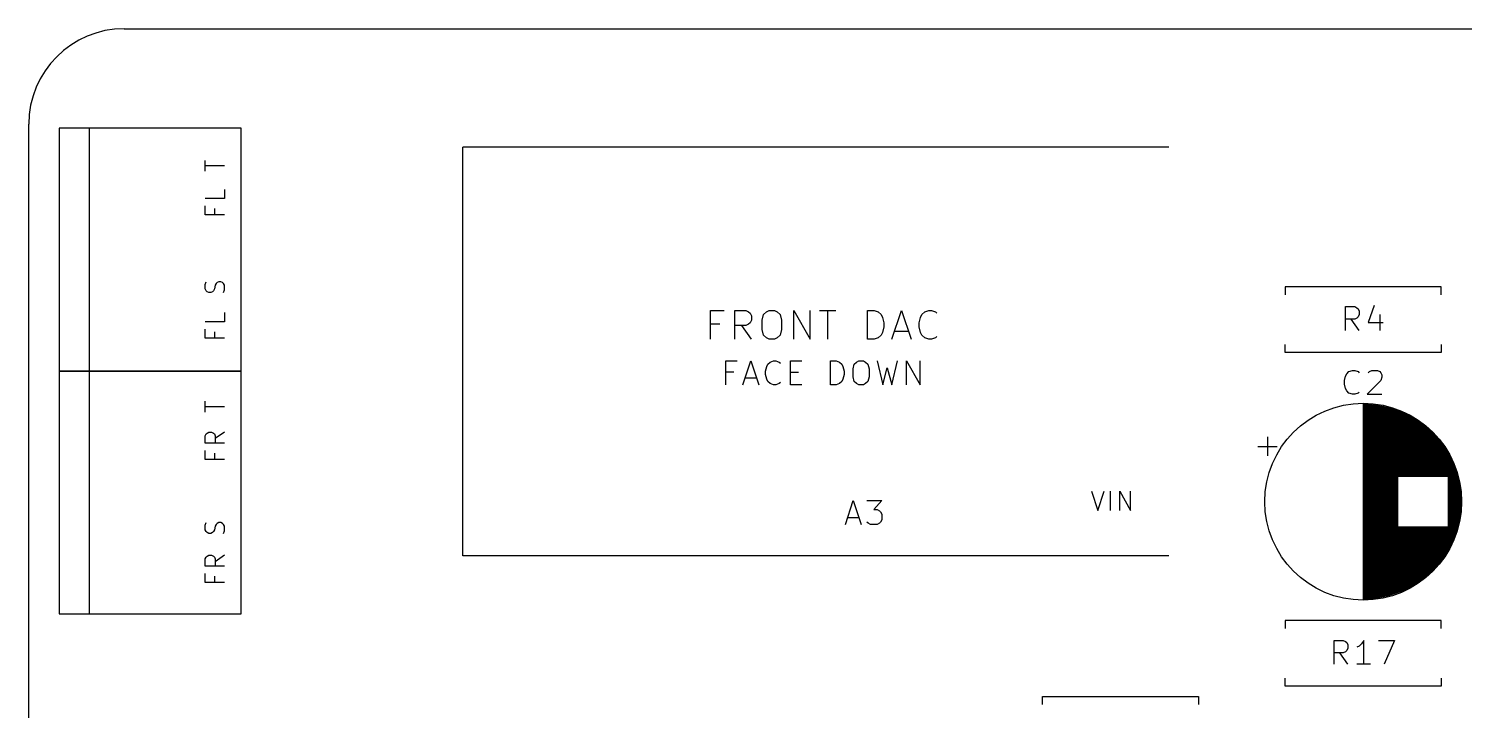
# Model space of a CAD drawing. Header units: millimetres. Extents: x 20 to 122, y -92 to -19.
# Drawn here: x 20 to 80.1, y -47.8 to -19.2 of the extents above; entities that cross this region are included whole.
import ezdxf

# ---------------------------------------------------------------- set-up
doc = ezdxf.new("R2010")
doc.units = ezdxf.units.MM
doc.layers.add('Edge.Cuts', color=40, linetype='CONTINUOUS', true_color=0xfabd2f)
doc.layers.add('F.Silkscreen', color=254, linetype='CONTINUOUS', true_color=0xebdbb2)

msp = doc.modelspace()

# ---------------------------------------------------------------- linework, layer by layer
at = {"layer": 'Edge.Cuts', "linetype": 'CONTINUOUS'}
for p, q in [((24, -19.25), (117.88, -19.25)), ((20, -88.5), (20, -23.25))]:
    msp.add_line(p, q, dxfattribs=at)
at = {"layer": 'Edge.Cuts'}
msp.add_arc((24, -23.25), 4, 90, 180, dxfattribs=at)
at = {"layer": 'F.Silkscreen', "linetype": 'CONTINUOUS'}
for p, q in [((21.27, -23.42), (21.27, -33.58)), ((28.89, -23.42), (21.27, -23.42)), ((22.54, -33.58), (22.54, -23.42)), ((28.89, -33.58), (28.89, -23.42)), ((38.179999, -41.32), (38.179999, -24.21)), ((67.739999, -24.21), (38.179999, -24.21)), ((27.393855, -25.217142), (27.393855, -24.759999)), ((28.193855, -24.988571), (27.393855, -24.988571)), ((28.193855, -26.359999), (27.393855, -26.359999)), ((28.193855, -25.979047), (28.193855, -26.359999)), ((27.393855, -27.045713), (27.393855, -26.664761)), ((28.193855, -27.045713), (27.393855, -27.045713)), ((27.774807, -26.779047), (27.774807, -27.045713)), ((27.393855, -29.954285), (27.43195, -29.84)), ((27.393855, -30.144762), (27.393855, -29.954285)), ((27.812902, -29.992381), (27.774807, -30.144762)), ((27.850998, -29.91619), (27.812902, -29.992381)), ((27.889093, -29.878095), (27.850998, -29.91619)), ((27.965283, -29.84), (27.889093, -29.878095)), ((28.041474, -29.84), (27.965283, -29.84)), ((28.117664, -29.878095), (28.041474, -29.84)), ((28.15576, -29.91619), (28.117664, -29.878095)), ((28.193855, -29.992381), (28.15576, -29.91619)), ((28.193855, -30.182857), (28.193855, -29.992381)), ((27.43195, -30.220952), (27.393855, -30.144762)), ((27.470045, -30.259047), (27.43195, -30.220952)), ((27.546236, -30.297143), (27.470045, -30.259047)), ((27.622426, -30.297143), (27.546236, -30.297143)), ((27.698617, -30.259047), (27.622426, -30.297143)), ((27.736712, -30.220952), (27.698617, -30.259047)), ((27.774807, -30.144762), (27.736712, -30.220952)), ((28.15576, -30.297143), (28.193855, -30.182857)), ((72.61, -30.059999), (72.61, -30.389999)), ((79.15, -30.059999), (72.61, -30.059999)), ((79.15, -30.389999), (79.15, -30.059999)), ((28.193855, -31.135238), (28.193855, -31.51619)), ((48.545714, -32.247342), (48.545714, -31.047342)), ((48.545714, -31.047342), (49.117142, -31.047342)), ((49.574285, -32.247342), (49.574285, -31.047342)), ((49.574285, -31.047342), (50.031428, -31.047342)), ((50.031428, -31.047342), (50.145713, -31.104485)), ((50.145713, -31.104485), (50.202856, -31.161628)), ((50.202856, -31.161628), (50.259999, -31.275914)), ((50.717142, -31.447342), (50.774285, -31.218771)), ((50.774285, -31.218771), (50.888571, -31.104485)), ((50.888571, -31.104485), (51.002856, -31.047342)), ((51.002856, -31.047342), (51.231428, -31.047342)), ((51.231428, -31.047342), (51.345713, -31.104485)), ((51.345713, -31.104485), (51.459999, -31.218771)), ((51.459999, -31.218771), (51.517142, -31.447342)), ((52.031428, -32.247342), (52.031428, -31.047342)), ((52.031428, -31.047342), (52.717142, -32.247342)), ((52.717142, -32.247342), (52.717142, -31.047342)), ((53.117142, -31.047342), (53.802857, -31.047342)), ((53.459999, -32.247342), (53.459999, -31.047342)), ((55.117143, -32.247342), (55.117143, -31.047342)), ((55.117143, -31.047342), (55.402857, -31.047342)), ((55.402857, -31.047342), (55.574286, -31.104485)), ((55.574286, -31.104485), (55.688571, -31.218771)), ((55.688571, -31.218771), (55.745714, -31.333057)), ((56.145714, -32.247342), (56.545714, -31.047342)), ((56.545714, -31.047342), (56.945714, -32.247342)), ((57.345714, -31.333057), (57.402857, -31.218771)), ((57.402857, -31.218771), (57.517142, -31.104485)), ((57.517142, -31.104485), (57.688571, -31.047342)), ((57.688571, -31.047342), (57.802857, -31.047342)), ((57.802857, -31.047342), (57.974285, -31.104485)), ((57.974285, -31.104485), (58.031428, -31.161628)), ((75.141905, -31.884818), (75.141905, -30.884818)), ((75.141905, -30.884818), (75.522857, -30.884818)), ((75.522857, -30.884818), (75.618095, -30.932437)), ((75.618095, -30.932437), (75.665714, -30.980056)), ((75.665714, -30.980056), (75.713333, -31.075294)), ((75.713333, -31.218151), (75.665714, -31.313389)), ((75.713333, -31.075294), (75.713333, -31.218151)), ((76.332381, -30.837199), (76.094286, -31.551484)), ((76.570476, -31.218151), (76.570476, -31.884818)), ((28.193855, -31.51619), (27.393855, -31.51619)), ((27.393855, -32.201904), (27.393855, -31.820952)), ((48.945714, -31.618771), (48.545714, -31.618771)), ((50.031428, -31.675914), (49.574285, -31.675914)), ((50.259999, -32.247342), (49.859999, -31.675914)), ((50.145713, -31.618771), (50.031428, -31.675914)), ((50.202856, -31.561628), (50.145713, -31.618771)), ((50.259999, -31.447342), (50.202856, -31.561628)), ((50.259999, -31.275914), (50.259999, -31.447342)), ((50.717142, -31.847342), (50.717142, -31.447342)), ((50.774285, -32.075914), (50.717142, -31.847342)), ((51.517142, -31.847342), (51.459999, -32.075914)), ((51.517142, -31.447342), (51.517142, -31.847342)), ((55.745714, -31.333057), (55.802857, -31.561628)), ((55.802857, -31.733057), (55.745714, -31.961628)), ((55.802857, -31.561628), (55.802857, -31.733057)), ((57.288571, -31.561628), (57.345714, -31.333057)), ((57.288571, -31.733057), (57.288571, -31.561628)), ((57.345714, -31.961628), (57.288571, -31.733057)), ((75.522857, -31.408627), (75.141905, -31.408627)), ((75.713333, -31.884818), (75.38, -31.408627)), ((75.618095, -31.361008), (75.522857, -31.408627)), ((75.665714, -31.313389), (75.618095, -31.361008)), ((76.094286, -31.551484), (76.713333, -31.551484)), ((28.193855, -32.201904), (27.393855, -32.201904)), ((27.774807, -31.935238), (27.774807, -32.201904)), ((50.888571, -32.1902), (50.774285, -32.075914)), ((51.002856, -32.247342), (50.888571, -32.1902)), ((51.231428, -32.247342), (51.002856, -32.247342)), ((51.345713, -32.1902), (51.231428, -32.247342)), ((51.459999, -32.075914), (51.345713, -32.1902)), ((55.402857, -32.247342), (55.117143, -32.247342)), ((55.574286, -32.1902), (55.402857, -32.247342)), ((55.688571, -32.075914), (55.574286, -32.1902)), ((55.745714, -31.961628), (55.688571, -32.075914)), ((56.26, -31.904485), (56.831429, -31.904485)), ((57.402857, -32.075914), (57.345714, -31.961628)), ((57.517142, -32.1902), (57.402857, -32.075914)), ((57.688571, -32.247342), (57.517142, -32.1902)), ((57.802857, -32.247342), (57.688571, -32.247342)), ((57.974285, -32.1902), (57.802857, -32.247342)), ((58.031428, -32.133057), (57.974285, -32.1902)), ((72.61, -32.799999), (72.61, -32.469999)), ((79.15, -32.799999), (72.61, -32.799999)), ((79.15, -32.469999), (79.15, -32.799999)), ((21.27, -33.58), (21.27, -43.74)), ((28.89, -33.58), (21.27, -33.58)), ((21.27, -33.58), (28.89, -33.58)), ((22.54, -43.74), (22.54, -33.58)), ((28.89, -43.74), (28.89, -33.58)), ((49.188571, -34.154819), (49.188571, -33.154819)), ((49.188571, -33.154819), (49.664761, -33.154819)), ((49.521904, -33.631009), (49.188571, -33.631009)), ((49.902857, -34.154819), (50.23619, -33.154819)), ((50.23619, -33.154819), (50.569523, -34.154819)), ((50.855238, -33.58339), (50.902857, -33.392914)), ((50.855238, -33.726247), (50.855238, -33.58339)), ((50.902857, -33.392914), (50.950476, -33.297676)), ((50.950476, -33.297676), (51.045714, -33.202438)), ((51.045714, -33.202438), (51.188571, -33.154819)), ((51.188571, -33.154819), (51.283809, -33.154819)), ((51.283809, -33.154819), (51.426666, -33.202438)), ((51.426666, -33.202438), (51.474285, -33.250057)), ((51.902857, -34.154819), (51.902857, -33.154819)), ((51.902857, -33.154819), (52.379047, -33.154819)), ((51.902857, -33.631009), (52.23619, -33.631009)), ((53.569524, -34.154819), (53.569524, -33.154819)), ((53.569524, -33.154819), (53.807619, -33.154819)), ((53.807619, -33.154819), (53.950476, -33.202438)), ((53.950476, -33.202438), (54.045714, -33.297676)), ((54.045714, -33.297676), (54.093333, -33.392914)), ((54.093333, -33.392914), (54.140952, -33.58339)), ((54.140952, -33.58339), (54.140952, -33.726247)), ((54.521905, -33.488152), (54.569524, -33.297676)), ((54.521905, -33.821485), (54.521905, -33.488152)), ((54.569524, -33.297676), (54.664762, -33.202438)), ((54.664762, -33.202438), (54.76, -33.154819)), ((54.76, -33.154819), (54.950476, -33.154819)), ((54.950476, -33.154819), (55.045714, -33.202438)), ((55.045714, -33.202438), (55.140952, -33.297676)), ((55.140952, -33.297676), (55.188571, -33.488152)), ((55.188571, -33.488152), (55.188571, -33.821485)), ((55.521905, -33.154819), (55.76, -34.154819)), ((55.76, -34.154819), (55.950476, -33.440533)), ((55.950476, -33.440533), (56.140952, -34.154819)), ((56.140952, -34.154819), (56.379048, -33.154819)), ((56.76, -34.154819), (56.76, -33.154819)), ((56.76, -33.154819), (57.331428, -34.154819)), ((57.331428, -34.154819), (57.331428, -33.154819)), ((75.189524, -33.697675), (75.284762, -33.602437)), ((75.284762, -33.602437), (75.427619, -33.554818)), ((75.427619, -33.554818), (75.522857, -33.554818)), ((75.522857, -33.554818), (75.665714, -33.602437)), ((75.665714, -33.602437), (75.713333, -33.650056)), ((76.094286, -33.650056), (76.141905, -33.602437)), ((76.141905, -33.602437), (76.237143, -33.554818)), ((76.237143, -33.554818), (76.475238, -33.554818)), ((76.475238, -33.554818), (76.570476, -33.602437)), ((76.570476, -33.602437), (76.618095, -33.650056)), ((76.618095, -33.650056), (76.665714, -33.745294)), ((49.998095, -33.869104), (50.474285, -33.869104)), ((50.902857, -33.916723), (50.855238, -33.726247)), ((50.950476, -34.011961), (50.902857, -33.916723)), ((51.045714, -34.1072), (50.950476, -34.011961)), ((51.188571, -34.154819), (51.045714, -34.1072)), ((51.283809, -34.154819), (51.188571, -34.154819)), ((51.426666, -34.1072), (51.283809, -34.154819)), ((51.474285, -34.05958), (51.426666, -34.1072)), ((52.379047, -34.154819), (51.902857, -34.154819)), ((53.807619, -34.154819), (53.569524, -34.154819)), ((53.950476, -34.1072), (53.807619, -34.154819)), ((54.045714, -34.011961), (53.950476, -34.1072)), ((54.093333, -33.916723), (54.045714, -34.011961)), ((54.140952, -33.726247), (54.093333, -33.916723)), ((54.569524, -34.011961), (54.521905, -33.821485)), ((54.664762, -34.1072), (54.569524, -34.011961)), ((54.76, -34.154819), (54.664762, -34.1072)), ((54.950476, -34.154819), (54.76, -34.154819)), ((55.045714, -34.1072), (54.950476, -34.154819)), ((55.140952, -34.011961), (55.045714, -34.1072)), ((55.188571, -33.821485), (55.140952, -34.011961)), ((75.094286, -33.983389), (75.141905, -33.792913)), ((75.094286, -34.126246), (75.094286, -33.983389)), ((75.141905, -34.316722), (75.094286, -34.126246)), ((75.141905, -33.792913), (75.189524, -33.697675)), ((76.618095, -33.983389), (76.046667, -34.554818)), ((76.665714, -33.840532), (76.618095, -33.983389)), ((76.665714, -33.745294), (76.665714, -33.840532)), ((27.393855, -35.300952), (27.393855, -34.843809)), ((75.189524, -34.41196), (75.141905, -34.316722)), ((75.284762, -34.507199), (75.189524, -34.41196)), ((75.427619, -34.554818), (75.284762, -34.507199)), ((75.522857, -34.554818), (75.427619, -34.554818)), ((75.665714, -34.507199), (75.522857, -34.554818)), ((75.713333, -34.459579), (75.665714, -34.507199)), ((76.046667, -34.554818), (76.665714, -34.554818)), ((28.193855, -35.072381), (27.393855, -35.072381)), ((75.88, -34.97), (75.88, -43.13)), ((75.92, -34.97), (75.92, -43.13)), ((75.96, -34.971), (75.96, -43.129)), ((76, -34.972), (76, -43.128)), ((76.04, -34.973), (76.04, -43.127)), ((76.08, -34.975), (76.08, -43.125)), ((76.12, -34.977), (76.12, -43.123)), ((76.16, -34.98), (76.16, -43.12)), ((76.2, -34.982), (76.2, -43.118)), ((76.24, -34.986), (76.24, -43.114)), ((76.28, -34.989), (76.28, -43.111)), ((76.32, -34.994), (76.32, -43.106)), ((76.36, -34.998), (76.36, -43.102)), ((76.4, -35.003), (76.4, -43.097)), ((76.44, -35.008), (76.44, -43.092)), ((76.48, -35.014), (76.48, -43.086)), ((76.52, -35.02), (76.52, -43.08)), ((76.56, -35.027), (76.56, -43.073)), ((76.6, -35.033), (76.6, -43.067)), ((76.64, -35.041), (76.64, -43.059)), ((76.68, -35.048), (76.68, -43.052)), ((76.72, -35.057), (76.72, -43.043)), ((76.76, -35.065), (76.76, -43.035)), ((76.8, -35.074), (76.8, -43.026)), ((76.84, -35.083), (76.84, -43.017)), ((76.88, -35.093), (76.88, -43.007)), ((76.92, -35.103), (76.92, -42.997)), ((76.96, -35.114), (76.96, -42.986)), ((77, -35.125), (77, -42.975)), ((77.04, -35.137), (77.04, -42.963)), ((77.08, -35.149), (77.08, -42.951)), ((77.12, -35.161), (77.12, -42.939)), ((77.16, -35.174), (77.16, -42.926)), ((77.2, -35.187), (77.2, -42.913)), ((77.24, -35.201), (77.24, -42.899)), ((77.28, -35.215), (77.28, -42.885)), ((77.32, -35.23), (77.32, -42.87)), ((77.36, -35.245), (77.36, -38.01)), ((77.4, -35.261), (77.4, -38.01)), ((77.44, -35.277), (77.44, -38.01)), ((77.48, -35.293), (77.48, -38.01)), ((77.52, -35.31), (77.52, -38.01)), ((77.56, -35.328), (77.56, -38.01)), ((77.6, -35.346), (77.6, -38.01)), ((77.64, -35.365), (77.64, -38.01)), ((77.68, -35.384), (77.68, -38.01)), ((77.72, -35.404), (77.72, -38.01)), ((77.76, -35.424), (77.76, -38.01)), ((77.8, -35.445), (77.8, -38.01)), ((77.84, -35.466), (77.84, -38.01)), ((77.88, -35.488), (77.88, -38.01)), ((77.92, -35.511), (77.92, -38.01)), ((77.96, -35.534), (77.96, -38.01)), ((78, -35.557), (78, -38.01)), ((78.04, -35.582), (78.04, -38.01)), ((78.08, -35.607), (78.08, -38.01)), ((78.12, -35.632), (78.12, -38.01)), ((78.16, -35.658), (78.16, -38.01)), ((78.2, -35.685), (78.2, -38.01)), ((78.24, -35.713), (78.24, -38.01)), ((78.28, -35.741), (78.28, -38.01)), ((78.32, -35.77), (78.32, -38.01)), ((78.36, -35.8), (78.36, -38.01)), ((78.4, -35.831), (78.4, -38.01)), ((78.44, -35.862), (78.44, -38.01)), ((78.48, -35.894), (78.48, -38.01)), ((78.52, -35.927), (78.52, -38.01)), ((78.56, -35.961), (78.56, -38.01)), ((78.6, -35.995), (78.6, -38.01)), ((78.64, -36.031), (78.64, -38.01)), ((27.393855, -36.291428), (27.43195, -36.215238)), ((27.393855, -36.59619), (27.393855, -36.291428)), ((28.193855, -36.59619), (27.393855, -36.59619)), ((27.43195, -36.215238), (27.470045, -36.177143)), ((27.470045, -36.177143), (27.546236, -36.139047)), ((27.546236, -36.139047), (27.660521, -36.139047)), ((27.660521, -36.139047), (27.736712, -36.177143)), ((27.736712, -36.177143), (27.774807, -36.215238)), ((27.774807, -36.215238), (27.812902, -36.291428)), ((28.193855, -36.139047), (27.812902, -36.405714)), ((27.812902, -36.291428), (27.812902, -36.59619)), ((71.870302, -36.335), (71.870302, -37.135)), ((78.68, -36.068), (78.68, -38.01)), ((78.72, -36.105), (78.72, -38.01)), ((78.76, -36.144), (78.76, -38.01)), ((78.8, -36.183), (78.8, -38.01)), ((78.84, -36.224), (78.84, -38.01)), ((78.88, -36.266), (78.88, -38.01)), ((78.92, -36.309), (78.92, -38.01)), ((78.96, -36.354), (78.96, -38.01)), ((79, -36.399), (79, -38.01)), ((79.04, -36.446), (79.04, -38.01)), ((79.08, -36.495), (79.08, -38.01)), ((79.12, -36.545), (79.12, -38.01)), ((79.16, -36.597), (79.16, -38.01)), ((79.2, -36.65), (79.2, -38.01)), ((27.393855, -37.281904), (27.393855, -36.900952)), ((27.774807, -37.015238), (27.774807, -37.281904)), ((71.470302, -36.735), (72.270302, -36.735)), ((79.24, -36.706), (79.24, -38.01)), ((79.28, -36.763), (79.28, -38.01)), ((79.32, -36.823), (79.32, -38.01)), ((79.36, -36.885), (79.36, -38.01)), ((79.4, -36.949), (79.4, -38.01)), ((79.44, -37.016), (79.44, -41.084)), ((79.48, -37.086), (79.48, -41.014)), ((79.52, -37.16), (79.52, -40.94)), ((79.56, -37.237), (79.56, -40.863)), ((28.193855, -37.281904), (27.393855, -37.281904)), ((79.6, -37.319), (79.6, -40.781)), ((79.64, -37.406), (79.64, -40.694)), ((79.68, -37.498), (79.68, -40.602)), ((79.72, -37.597), (79.72, -40.503)), ((79.76, -37.704), (79.76, -40.396)), ((79.8, -37.822), (79.8, -40.278)), ((79.84, -37.953), (79.84, -40.147)), ((79.88, -38.103), (79.88, -39.997)), ((79.92, -38.282), (79.92, -39.818)), ((54.195475, -39.999819), (54.528808, -38.999819)), ((54.528808, -38.999819), (54.862141, -39.999819)), ((55.100237, -38.999819), (55.719284, -38.999819)), ((55.719284, -38.999819), (55.385951, -39.380771)), ((64.503809, -38.612295), (64.770476, -39.412295)), ((64.770476, -39.412295), (65.037142, -38.612295)), ((65.303809, -39.412295), (65.303809, -38.612295)), ((65.684761, -39.412295), (65.684761, -38.612295)), ((65.684761, -38.612295), (66.141904, -39.412295)), ((66.141904, -39.412295), (66.141904, -38.612295)), ((79.96, -38.517), (79.96, -39.583)), ((55.385951, -39.380771), (55.528808, -39.380771)), ((55.528808, -39.380771), (55.624046, -39.42839)), ((55.624046, -39.42839), (55.671665, -39.476009)), ((55.671665, -39.476009), (55.719284, -39.571247)), ((55.719284, -39.571247), (55.719284, -39.809342)), ((27.393855, -40.038094), (27.43195, -39.923809)), ((27.393855, -40.228571), (27.393855, -40.038094)), ((27.43195, -40.304761), (27.393855, -40.228571)), ((27.774807, -40.228571), (27.736712, -40.304761)), ((27.812902, -40.07619), (27.774807, -40.228571)), ((27.850998, -39.999999), (27.812902, -40.07619)), ((27.889093, -39.961904), (27.850998, -39.999999)), ((27.965283, -39.923809), (27.889093, -39.961904)), ((28.041474, -39.923809), (27.965283, -39.923809)), ((28.117664, -39.961904), (28.041474, -39.923809)), ((28.15576, -39.999999), (28.117664, -39.961904)), ((28.193855, -40.07619), (28.15576, -39.999999)), ((28.15576, -40.380952), (28.193855, -40.266666)), ((28.193855, -40.266666), (28.193855, -40.07619)), ((54.290713, -39.714104), (54.766903, -39.714104)), ((55.147856, -39.9522), (55.100237, -39.90458)), ((55.243094, -39.999819), (55.147856, -39.9522)), ((55.528808, -39.999819), (55.243094, -39.999819)), ((55.624046, -39.9522), (55.528808, -39.999819)), ((55.671665, -39.90458), (55.624046, -39.9522)), ((55.719284, -39.809342), (55.671665, -39.90458)), ((77.36, -40.09), (77.36, -42.855)), ((77.4, -40.09), (77.4, -42.839)), ((77.44, -40.09), (77.44, -42.823)), ((77.48, -40.09), (77.48, -42.807)), ((77.52, -40.09), (77.52, -42.79)), ((77.56, -40.09), (77.56, -42.772)), ((77.6, -40.09), (77.6, -42.754)), ((77.64, -40.09), (77.64, -42.735)), ((77.68, -40.09), (77.68, -42.716)), ((77.72, -40.09), (77.72, -42.696)), ((77.76, -40.09), (77.76, -42.676)), ((77.8, -40.09), (77.8, -42.655)), ((77.84, -40.09), (77.84, -42.634)), ((77.88, -40.09), (77.88, -42.612)), ((77.92, -40.09), (77.92, -42.589)), ((77.96, -40.09), (77.96, -42.566)), ((78, -40.09), (78, -42.543)), ((78.04, -40.09), (78.04, -42.518)), ((78.08, -40.09), (78.08, -42.493)), ((78.12, -40.09), (78.12, -42.468)), ((78.16, -40.09), (78.16, -42.442)), ((78.2, -40.09), (78.2, -42.415)), ((78.24, -40.09), (78.24, -42.387)), ((78.28, -40.09), (78.28, -42.359)), ((78.32, -40.09), (78.32, -42.33)), ((78.36, -40.09), (78.36, -42.3)), ((78.4, -40.09), (78.4, -42.269)), ((78.44, -40.09), (78.44, -42.238)), ((78.48, -40.09), (78.48, -42.206)), ((78.52, -40.09), (78.52, -42.173)), ((78.56, -40.09), (78.56, -42.139)), ((78.6, -40.09), (78.6, -42.105)), ((78.64, -40.09), (78.64, -42.069)), ((78.68, -40.09), (78.68, -42.032)), ((78.72, -40.09), (78.72, -41.995)), ((78.76, -40.09), (78.76, -41.956)), ((78.8, -40.09), (78.8, -41.917)), ((78.84, -40.09), (78.84, -41.876)), ((78.88, -40.09), (78.88, -41.834)), ((78.92, -40.09), (78.92, -41.791)), ((78.96, -40.09), (78.96, -41.746)), ((79, -40.09), (79, -41.701)), ((79.04, -40.09), (79.04, -41.654)), ((79.08, -40.09), (79.08, -41.605)), ((79.12, -40.09), (79.12, -41.555)), ((79.16, -40.09), (79.16, -41.503)), ((79.2, -40.09), (79.2, -41.45)), ((79.24, -40.09), (79.24, -41.394)), ((79.28, -40.09), (79.28, -41.337)), ((79.32, -40.09), (79.32, -41.277)), ((79.36, -40.09), (79.36, -41.215)), ((79.4, -40.09), (79.4, -41.151)), ((27.470045, -40.342856), (27.43195, -40.304761)), ((27.546236, -40.380952), (27.470045, -40.342856)), ((27.622426, -40.380952), (27.546236, -40.380952)), ((27.698617, -40.342856), (27.622426, -40.380952)), ((27.736712, -40.304761), (27.698617, -40.342856)), ((27.393855, -41.447618), (27.43195, -41.371428)), ((27.393855, -41.75238), (27.393855, -41.447618)), ((27.43195, -41.371428), (27.470045, -41.333333)), ((27.470045, -41.333333), (27.546236, -41.295237)), ((27.546236, -41.295237), (27.660521, -41.295237)), ((27.660521, -41.295237), (27.736712, -41.333333)), ((27.736712, -41.333333), (27.774807, -41.371428)), ((27.774807, -41.371428), (27.812902, -41.447618)), ((28.193855, -41.295237), (27.812902, -41.561904)), ((27.812902, -41.447618), (27.812902, -41.75238)), ((67.739999, -41.32), (38.179999, -41.32)), ((28.193855, -41.75238), (27.393855, -41.75238)), ((27.393855, -42.438094), (27.393855, -42.057142)), ((28.193855, -42.438094), (27.393855, -42.438094)), ((27.774807, -42.171428), (27.774807, -42.438094)), ((21.27, -43.74), (28.89, -43.74)), ((72.61, -44.03), (72.61, -44.36)), ((79.15, -44.03), (72.61, -44.03)), ((79.15, -44.36), (79.15, -44.03)), ((74.665714, -45.854819), (74.665714, -44.854819)), ((74.665714, -44.854819), (75.046666, -44.854819)), ((75.046666, -44.854819), (75.141904, -44.902438)), ((75.141904, -44.902438), (75.189523, -44.950057)), ((75.189523, -44.950057), (75.237142, -45.045295)), ((75.237142, -45.045295), (75.237142, -45.188152)), ((75.808571, -44.997676), (75.713333, -45.092914)), ((75.903809, -44.854819), (75.808571, -44.997676)), ((75.903809, -45.854819), (75.903809, -44.854819)), ((76.522857, -44.854819), (77.189523, -44.854819)), ((77.189523, -44.854819), (76.760952, -45.854819)), ((75.046666, -45.378628), (74.665714, -45.378628)), ((75.237142, -45.854819), (74.903809, -45.378628)), ((75.141904, -45.331009), (75.046666, -45.378628)), ((75.189523, -45.28339), (75.141904, -45.331009)), ((75.237142, -45.188152), (75.189523, -45.28339)), ((75.713333, -45.092914), (75.618095, -45.140533)), ((76.189523, -45.854819), (75.618095, -45.854819)), ((72.61, -46.77), (72.61, -46.44)), ((79.15, -46.77), (72.61, -46.77)), ((79.15, -46.44), (79.15, -46.77)), ((62.45, -47.205), (68.99, -47.205)), ((62.45, -47.535), (62.45, -47.205)), ((68.99, -47.205), (68.99, -47.535))]:
    msp.add_line(p, q, dxfattribs=at)
at = {"layer": 'F.Silkscreen'}
msp.add_circle((75.88, -39.05), 4.12, dxfattribs=at)

doc.saveas('drawing.dxf')
